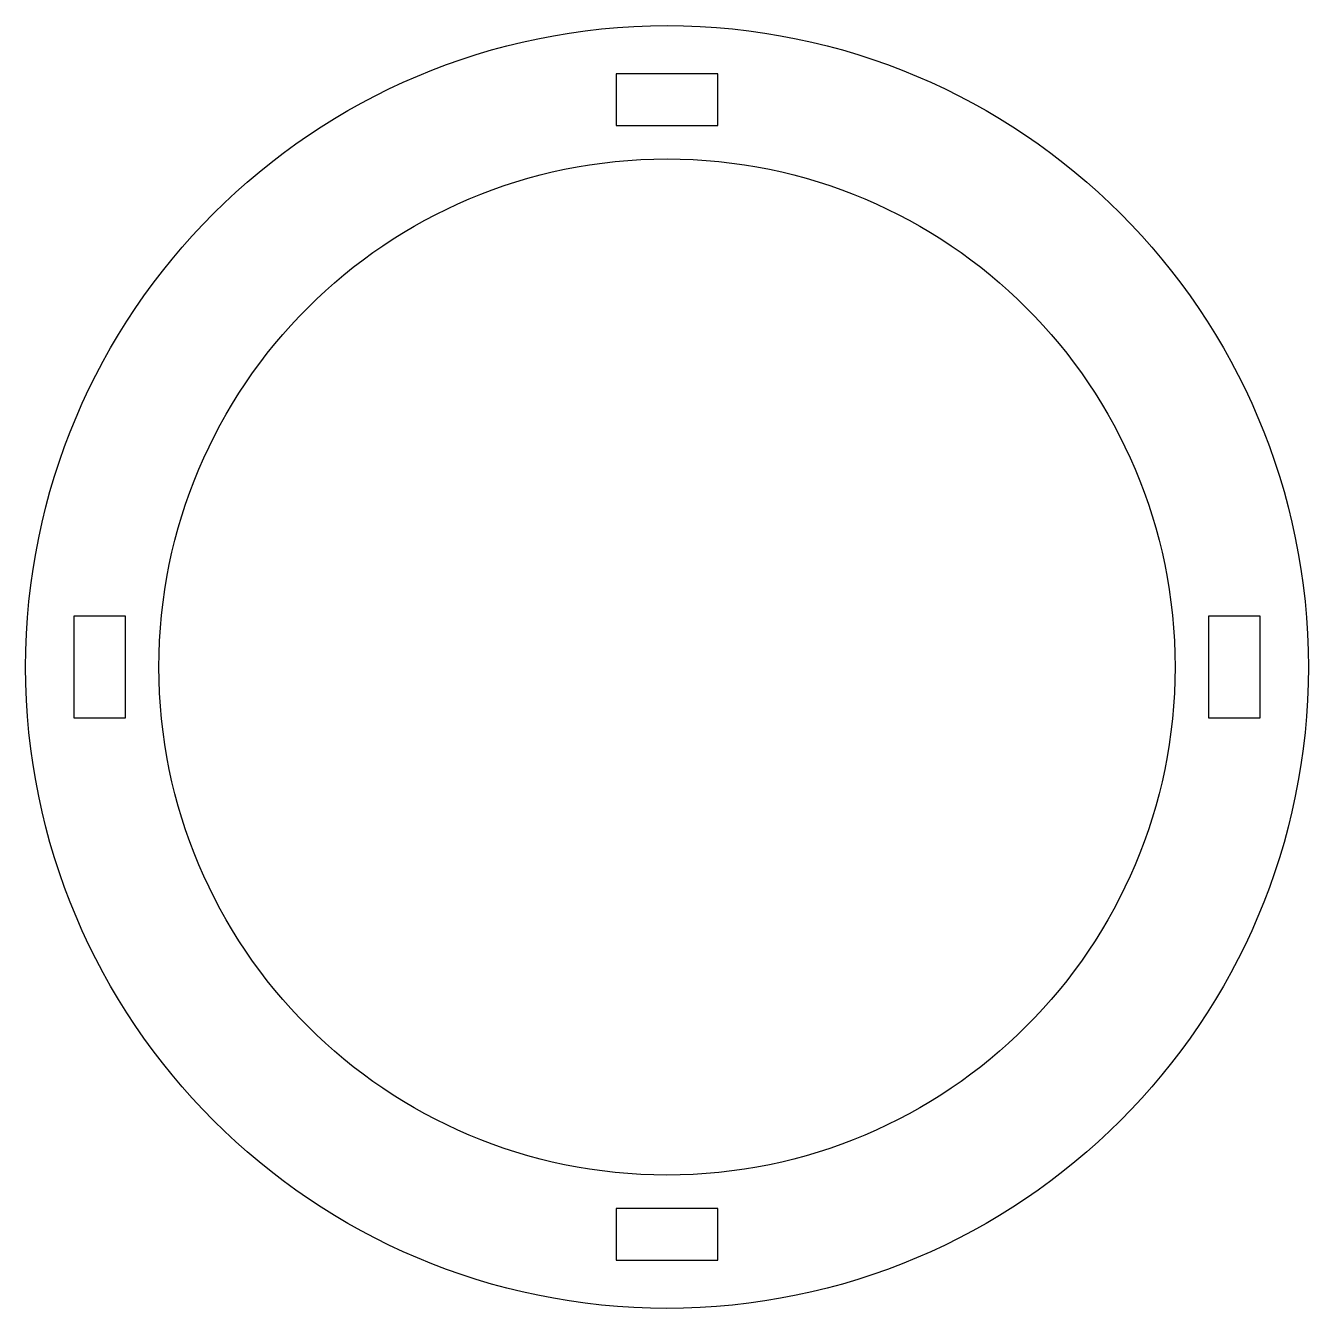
# Model space of a CAD drawing. Header units: millimetres. Extents: x -38.5 to 38.5, y -73.5 to 3.5.
import ezdxf

# ---------------------------------------------------------------- set-up
doc = ezdxf.new("R2010")
doc.units = ezdxf.units.MM
doc.layers.add('Shape2DView011', color=7, linetype='CONTINUOUS')

msp = doc.modelspace()

# ---------------------------------------------------------------- linework, layer by layer
at = {"layer": 'Shape2DView011'}
for p, q in [((-3.05, 0.6), (-3.05, -2.5)), ((3.05, 0.6), (-3.05, 0.6)), ((3.05, -2.5), (3.05, 0.6)), ((-3.05, -2.5), (3.05, -2.5)), ((-35.6, -31.95), (-35.6, -38.05)), ((-32.5, -31.95), (-35.6, -31.95)), ((-32.5, -38.05), (-32.5, -31.95)), ((32.5, -31.95), (32.5, -38.05)), ((35.6, -31.95), (32.5, -31.95)), ((35.6, -38.05), (35.6, -31.95)), ((-35.6, -38.05), (-32.5, -38.05)), ((32.5, -38.05), (35.6, -38.05)), ((-3.05, -67.5), (-3.05, -70.6)), ((3.05, -67.5), (-3.05, -67.5)), ((3.05, -70.6), (3.05, -67.5)), ((-3.05, -70.6), (3.05, -70.6))]:
    msp.add_line(p, q, dxfattribs=at)
for radius in [38.5, 30.5]:
    msp.add_circle((0, -35), radius, dxfattribs=at)

doc.saveas('drawing.dxf')
